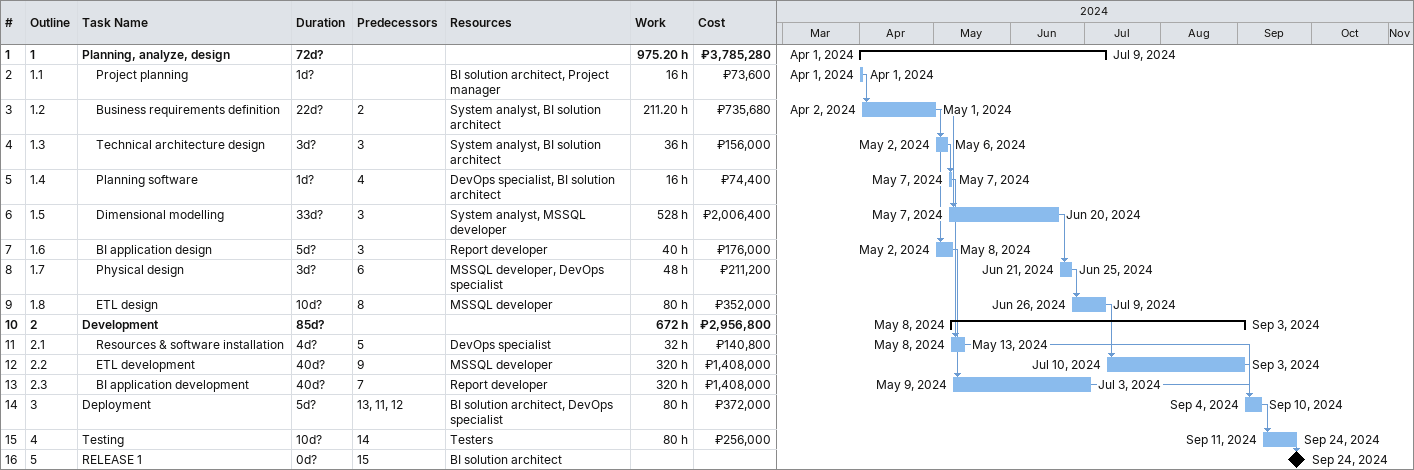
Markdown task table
| ID | WBS | Task | Duration | Start | Finish | Predecessors | Resources | Work (h) | Cost (₽) |
|---|---|---|---|---|---|---|---|---|---|
| 1 | 1 | **Planning, analyze, design** | 72d? | 2024-04-01 | 2024-07-09 |  |  | 975.20 | 3785280 |
| 2 | 1.1 | Project planning | 1d? | 2024-04-01 | 2024-04-01 |  | BI solution architect, Project manager | 16 | 73600 |
| 3 | 1.2 | Business requirements definition | 22d? | 2024-04-02 | 2024-05-01 | 2 | System analyst, BI solution architect | 211.20 | 735680 |
| 4 | 1.3 | Technical architecture design | 3d? | 2024-05-02 | 2024-05-06 | 3 | System analyst, BI solution architect | 36 | 156000 |
| 5 | 1.4 | Planning software | 1d? | 2024-05-07 | 2024-05-07 | 4 | DevOps specialist, BI solution architect | 16 | 74400 |
| 6 | 1.5 | Dimensional modelling | 33d? | 2024-05-07 | 2024-06-20 | 3 | System analyst, MSSQL developer | 528 | 2006400 |
| 7 | 1.6 | BI application design | 5d? | 2024-05-02 | 2024-05-08 | 3 | Report developer | 40 | 176000 |
| 8 | 1.7 | Physical design | 3d? | 2024-06-21 | 2024-06-25 | 6 | MSSQL developer, DevOps specialist | 48 | 211200 |
| 9 | 1.8 | ETL design | 10d? | 2024-06-26 | 2024-07-09 | 8 | MSSQL developer | 80 | 352000 |
| 10 | 2 | **Development** | 85d? | 2024-05-08 | 2024-09-03 |  |  | 672 | 2956800 |
| 11 | 2.1 | Resources & software installation | 4d? | 2024-05-08 | 2024-05-13 | 5 | DevOps specialist | 32 | 140800 |
| 12 | 2.2 | ETL development | 40d? | 2024-07-10 | 2024-09-03 | 9 | MSSQL developer | 320 | 1408000 |
| 13 | 2.3 | BI application development | 40d? | 2024-05-09 | 2024-07-03 | 7 | Report developer | 320 | 1408000 |
| 14 | 3 | Deployment | 5d? | 2024-09-04 | 2024-09-10 | 13, 11, 12 | BI solution architect, DevOps specialist | 80 | 372000 |
| 15 | 4 | Testing | 10d? | 2024-09-11 | 2024-09-24 | 14 | Testers | 80 | 256000 |
| 16 | 5 | RELEASE 1 | 0d? | 2024-09-24 | 2024-09-24 | 15 | BI solution architect |  |  |
